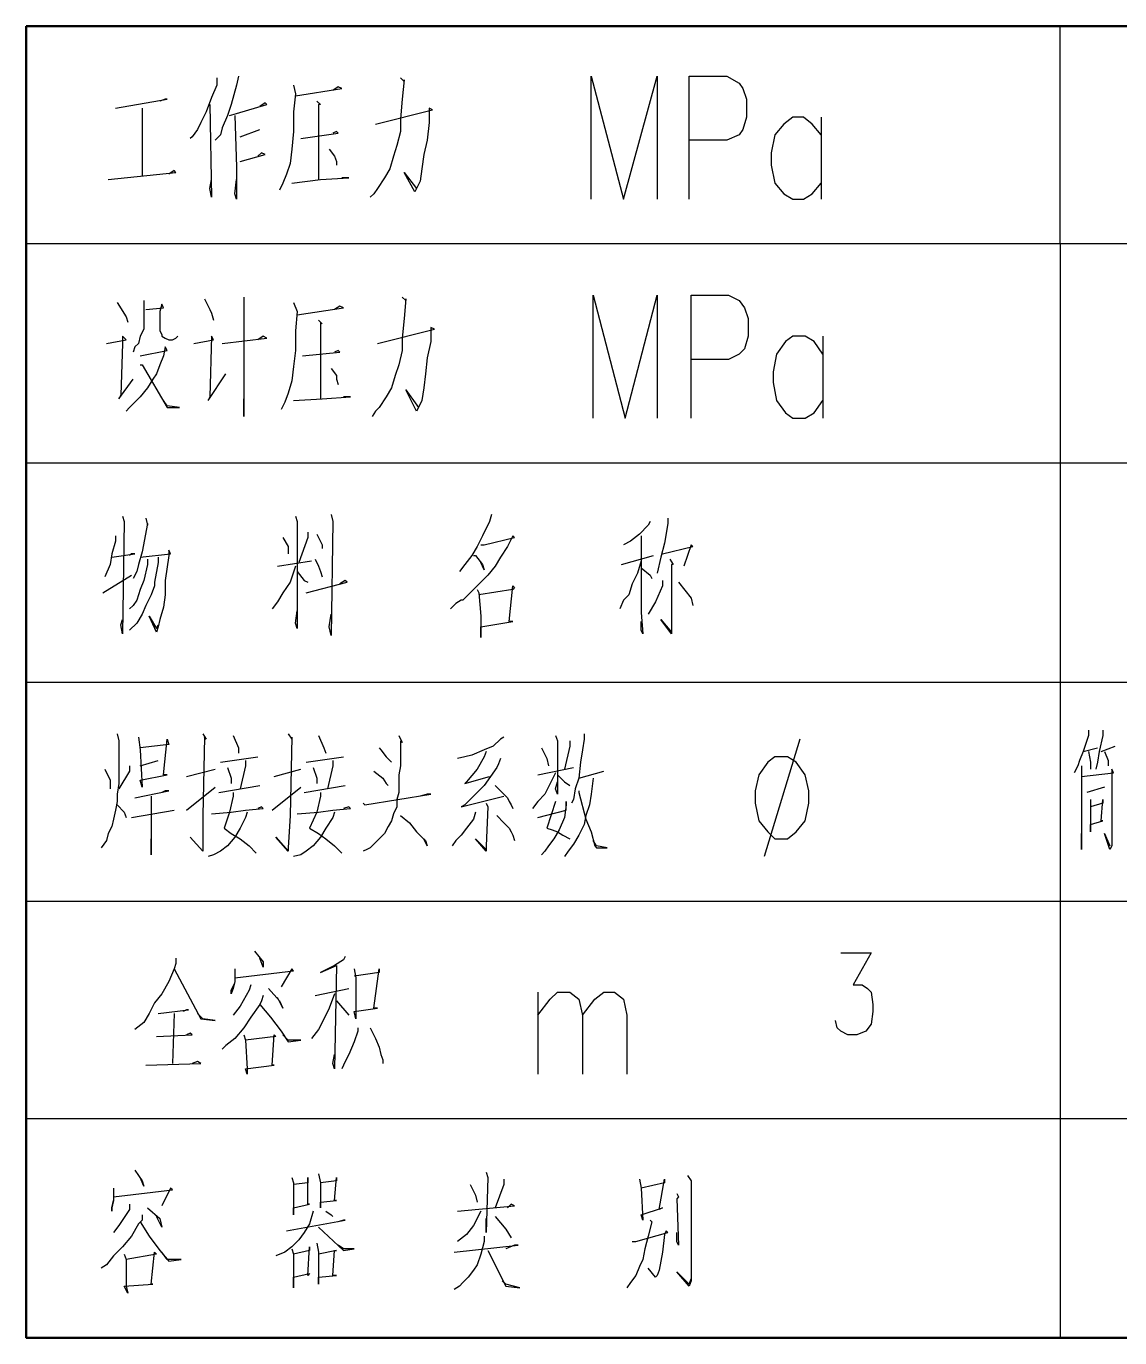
# Model space of a CAD drawing. Header units: millimetres. Extents: x -892 to 4698, y -3687 to 4524.
# Drawn here: x 3218.7 to 3618.5, y 2330.8 to 2810.4 of the extents above; entities that cross this region are included whole.
import ezdxf

# ---------------------------------------------------------------- set-up
doc = ezdxf.new("R2010")
doc.units = ezdxf.units.MM
doc.layers.add('1', color=7, linetype='Continuous')

msp = doc.modelspace()

# ---------------------------------------------------------------- linework, layer by layer
at = {"layer": '1', "color": 0, "lineweight": 50}
for points in [[(3218.67, 2810.43), (4419.11, 2810.43)], [(3218.67, 2410.94), (3218.67, 2490.44), (3218.67, 2570.6), (3218.67, 2650.76), (3218.67, 2730.92), (3218.67, 2810.43)], [(4419.11, 2330.78), (3218.67, 2330.78), (3218.67, 2410.94)]]:
    msp.add_lwpolyline(points, dxfattribs=at)
at = {"layer": '1', "color": 0, "lineweight": 25}
for points in [[(3596.66, 2730.92), (3596.66, 2810.43)], [(3296.22, 2792.18), (3295.57, 2788.92), (3293.62, 2781.75), (3292.31, 2777.84), (3290.36, 2773.28), (3289.71, 2770.67), (3287.75, 2768.72)], [(3425.26, 2747.21), (3425.26, 2792.18), (3436.99, 2747.21), (3449.37, 2792.18), (3449.37, 2747.21)], [(3461.1, 2747.21), (3461.1, 2792.18), (3474.79, 2792.18), (3479.35, 2789.57), (3480.66, 2787.62), (3481.96, 2783.71), (3481.96, 2777.19), (3480.66, 2772.63), (3479.35, 2770.67), (3474.79, 2768.72), (3461.1, 2768.72)], [(3288.4, 2791.53), (3288.4, 2788.92), (3286.45, 2784.36), (3284.49, 2779.15), (3282.54, 2775.24), (3281.23, 2772.63), (3279.28, 2770.02), (3278.63, 2769.37)], [(3316.43, 2788.92), (3317.08, 2785.66), (3316.43, 2779.15), (3316.43, 2771.98), (3315.77, 2765.46), (3315.12, 2760.25), (3313.82, 2756.34), (3312.52, 2753.08), (3311.21, 2750.47)], [(3317.08, 2785.01), (3334.02, 2787.62), (3332.72, 2788.27), (3330.76, 2786.97)], [(3355.53, 2791.53), (3356.83, 2790.23), (3356.83, 2790.88), (3356.18, 2783.71), (3355.53, 2776.54), (3355.53, 2771.98), (3354.23, 2766.76), (3352.92, 2762.85), (3351.62, 2758.29), (3349.66, 2755.03), (3347.06, 2751.12), (3345.75, 2749.17), (3344.45, 2747.87)], [(3251.26, 2780.45), (3270.16, 2783.71), (3269.5, 2783.71), (3267.55, 2783.06)], [(3292.97, 2777.84), (3295.57, 2778.5), (3306.65, 2781.75), (3306, 2782.41), (3304.04, 2781.1)], [(3324.9, 2783.06), (3326.2, 2781.75), (3325.55, 2781.75), (3325.55, 2754.38)], [(3261.03, 2780.45), (3261.03, 2777.84), (3261.03, 2755.69)], [(3285.8, 2781.75), (3286.45, 2747.87), (3285.8, 2751.12), (3286.45, 2754.38)], [(3294.92, 2777.84), (3295.57, 2758.94), (3295.57, 2751.78), (3295.57, 2747.21), (3294.92, 2749.17), (3295.57, 2754.38)], [(3346.4, 2774.58), (3367.26, 2779.8), (3365.96, 2780.45), (3365.96, 2775.24), (3365.3, 2768.72), (3364, 2763.51), (3363.35, 2758.29), (3362.7, 2753.73), (3361.39, 2751.12), (3360.74, 2749.82), (3356.83, 2756.99), (3361.39, 2751.12)], [(3509.33, 2770.67), (3506.07, 2774.58), (3502.81, 2777.19), (3498.9, 2777.19), (3495.64, 2774.58), (3492.39, 2770.67), (3491.08, 2764.16), (3491.08, 2759.6), (3492.39, 2753.08), (3495.64, 2749.17), (3498.9, 2747.21), (3502.81, 2747.21), (3506.07, 2749.17), (3509.33, 2753.08)], [(3509.33, 2777.19), (3509.33, 2747.21)], [(3296.88, 2770.02), (3304.04, 2772.63)], [(3319.03, 2769.37), (3332.72, 2771.33), (3332.07, 2771.98), (3330.76, 2771.33)], [(3296.88, 2760.9), (3306, 2763.51), (3304.7, 2764.16), (3303.39, 2762.85)], [(3329.46, 2765.46), (3331.42, 2762.85), (3332.07, 2760.9), (3332.07, 2759.6)], [(3248.65, 2754.38), (3273.41, 2756.99), (3272.76, 2757.64), (3270.81, 2756.34)], [(3315.77, 2753.08), (3326.2, 2754.38), (3336.63, 2755.03), (3335.98, 2755.03), (3334.02, 2755.03)], [(3218.67, 2730.92), (4419.11, 2730.92)], [(3596.66, 2730.92), (3596.66, 2650.76), (3596.66, 2570.6), (3596.66, 2490.44), (3596.66, 2410.94), (3596.66, 2330.78)], [(3261.68, 2710.07), (3261.68, 2706.81), (3261.68, 2702.9), (3261.68, 2699.64), (3260.38, 2697.03), (3259.73, 2694.43), (3258.43, 2693.12), (3257.77, 2691.17)], [(3283.84, 2710.72), (3285.8, 2706.81), (3286.45, 2705.5), (3287.1, 2702.9)], [(3298.18, 2711.37), (3298.18, 2709.41), (3298.18, 2667.71), (3298.18, 2670.31), (3298.18, 2674.22)], [(3356.18, 2711.37), (3357.48, 2710.07), (3357.48, 2710.72), (3356.83, 2703.55), (3356.18, 2696.38), (3356.18, 2691.82), (3354.88, 2686.61), (3353.57, 2682.69), (3352.27, 2678.13), (3350.31, 2674.87), (3347.71, 2670.96), (3346.4, 2669.66), (3345.1, 2667.71)], [(3425.91, 2667.05), (3425.91, 2712.02), (3437.64, 2667.05), (3449.37, 2712.02), (3449.37, 2667.05)], [(3461.76, 2667.05), (3461.76, 2712.02), (3475.44, 2712.02), (3479.35, 2710.07), (3481.31, 2707.46), (3482.61, 2703.55), (3482.61, 2697.03), (3481.31, 2692.47), (3479.35, 2690.52), (3475.44, 2688.56), (3461.76, 2688.56)], [(3251.91, 2709.41), (3255.17, 2704.2), (3255.82, 2702.25)], [(3262.34, 2706.81), (3268.85, 2707.46), (3268.2, 2708.76), (3267.55, 2706.16), (3267.55, 2703.55), (3267.55, 2701.59), (3267.55, 2698.99), (3268.2, 2697.68), (3268.2, 2697.03), (3269.5, 2696.38), (3270.81, 2695.73), (3272.11, 2695.73), (3273.41, 2696.38), (3274.07, 2697.03)], [(3316.43, 2709.41), (3317.73, 2706.16), (3317.08, 2698.99), (3317.08, 2691.82), (3316.43, 2685.95), (3315.77, 2680.74), (3314.47, 2676.18), (3313.17, 2672.92), (3311.86, 2670.31)], [(3317.73, 2704.85), (3334.67, 2707.46), (3333.37, 2708.11), (3331.42, 2706.81)], [(3325.55, 2702.9), (3326.85, 2701.59), (3326.2, 2702.25), (3326.2, 2674.22)], [(3248, 2694.43), (3255.17, 2695.73), (3253.86, 2697.03), (3253.86, 2694.43), (3253.21, 2675.53), (3252.56, 2674.22), (3257.77, 2681.39)], [(3279.93, 2694.43), (3287.1, 2695.73), (3286.45, 2697.03), (3285.8, 2674.87), (3285.14, 2673.57), (3291.66, 2683.35)], [(3290.36, 2694.43), (3306.65, 2696.38), (3305.35, 2697.03), (3303.39, 2695.73)], [(3347.06, 2694.43), (3367.91, 2699.64), (3366.61, 2700.29), (3366.61, 2695.08), (3365.3, 2689.21), (3364.65, 2683.35), (3364, 2678.13), (3363.35, 2673.57), (3362.05, 2670.96), (3361.39, 2669.66), (3357.48, 2677.48), (3362.05, 2670.96)], [(3509.98, 2690.52), (3506.72, 2695.08), (3503.46, 2697.03), (3498.9, 2697.03), (3496.3, 2695.08), (3493.04, 2690.52), (3491.73, 2684), (3491.73, 2680.09), (3493.04, 2673.57), (3496.3, 2669.01), (3498.9, 2667.05), (3503.46, 2667.05), (3506.72, 2669.01), (3509.98, 2673.57)], [(3509.98, 2697.03), (3509.98, 2667.05)], [(3260.38, 2689.86), (3270.16, 2691.82), (3269.5, 2693.12), (3268.85, 2689.86), (3267.55, 2686.61), (3266.25, 2683.35), (3264.94, 2681.39), (3262.99, 2678.13), (3260.38, 2674.87), (3258.43, 2672.92), (3256.47, 2670.96), (3255.17, 2669.66)], [(3319.68, 2689.86), (3333.37, 2691.17), (3332.72, 2691.82), (3331.42, 2691.17)], [(3260.38, 2686.61), (3261.03, 2686.61), (3270.16, 2670.96), (3274.72, 2670.96), (3270.16, 2671.62), (3268.85, 2673.57)], [(3330.11, 2685.3), (3332.07, 2682.69), (3332.07, 2681.39), (3332.72, 2679.44)], [(3316.43, 2673.57), (3326.85, 2674.22), (3337.28, 2674.87), (3336.63, 2674.87), (3334.67, 2674.87)], [(3218.67, 2650.76), (4419.11, 2650.76)], [(3253.86, 2631.21), (3254.51, 2629.26), (3253.86, 2588.2), (3253.21, 2591.46), (3253.86, 2593.41)], [(3262.34, 2630.56), (3262.99, 2627.95), (3262.99, 2628.6), (3261.03, 2618.18), (3259.73, 2613.61), (3259.08, 2611.01), (3257.77, 2608.4)], [(3317.08, 2631.21), (3317.73, 2629.26), (3317.73, 2590.15), (3317.08, 2592.11), (3317.73, 2596.67)], [(3330.11, 2631.86), (3330.76, 2629.26), (3330.11, 2587.55), (3329.46, 2590.8), (3330.11, 2595.37)], [(3388.77, 2631.86), (3388.11, 2629.26), (3385.51, 2624.04), (3383.55, 2620.13), (3381.6, 2616.87), (3378.99, 2613.61), (3377.03, 2611.01)], [(3446.77, 2629.26), (3446.12, 2627.95), (3442.86, 2624.69), (3439.6, 2622.09), (3436.99, 2620.78)], [(3453.28, 2630.56), (3453.28, 2628.6), (3451.98, 2621.43), (3450.68, 2616.22), (3449.37, 2610.36)], [(3251.26, 2624.04), (3251.26, 2622.09), (3249.95, 2617.52), (3249.3, 2613.61), (3247.35, 2609.05)], [(3321.64, 2625.35), (3321.64, 2623.39), (3318.38, 2614.27)], [(3324.9, 2624.69), (3326.85, 2620.78), (3326.85, 2619.48)], [(3384.86, 2620.78), (3386.16, 2620.78), (3397.24, 2623.39), (3396.59, 2624.04), (3394.63, 2620.13), (3392.02, 2616.22), (3390.07, 2612.96), (3387.46, 2609.7), (3384.86, 2607.1), (3381.6, 2603.84), (3378.34, 2600.58), (3377.69, 2600.58), (3375.73, 2599.28), (3373.78, 2597.32)], [(3443.51, 2624.04), (3443.51, 2596.02), (3444.16, 2588.2), (3443.51, 2589.5), (3443.51, 2592.76)], [(3312.52, 2623.39), (3314.47, 2620.13), (3314.47, 2618.83), (3314.47, 2617.52)], [(3451.33, 2617.52), (3462.41, 2620.13), (3461.76, 2620.78), (3459.15, 2612.96)], [(3249.95, 2616.22), (3258.43, 2617.52), (3257.12, 2617.52), (3256.47, 2616.87)], [(3266.9, 2616.22), (3266.9, 2614.27), (3265.59, 2607.1), (3265.59, 2605.79), (3264.29, 2602.54), (3262.34, 2598.63), (3261.03, 2595.37), (3259.08, 2592.11), (3256.47, 2589.5)], [(3262.99, 2615.57), (3262.99, 2613.61), (3261.68, 2607.75), (3260.38, 2604.49), (3259.08, 2600.58), (3257.77, 2598.63), (3256.47, 2597.32)], [(3260.38, 2616.22), (3271.46, 2617.52), (3270.81, 2618.83), (3270.81, 2616.87), (3269.5, 2607.75), (3269.5, 2602.54), (3268.85, 2597.97), (3267.55, 2593.41), (3266.9, 2590.8), (3266.25, 2588.85), (3263.64, 2594.72), (3266.25, 2590.15), (3266.9, 2591.46)], [(3310.56, 2612.96), (3322.94, 2614.92)], [(3324.25, 2615.57), (3325.55, 2612.96), (3326.2, 2611.01), (3326.85, 2609.05)], [(3382.25, 2616.87), (3382.9, 2616.87), (3385.51, 2613.61), (3386.16, 2611.66), (3384.86, 2614.27)], [(3443.51, 2614.92), (3442.2, 2610.36), (3440.25, 2606.45), (3438.95, 2602.54), (3436.99, 2600.58), (3435.69, 2597.32)], [(3436.34, 2613.61), (3448.07, 2616.87)], [(3453.94, 2615.57), (3455.24, 2613.61), (3454.59, 2613.61), (3454.59, 2595.37), (3454.59, 2590.8), (3454.59, 2588.2), (3450.68, 2593.41), (3454.59, 2588.85)], [(3246.69, 2603.19), (3257.12, 2609.7)], [(3317.08, 2612.96), (3315.12, 2607.1), (3312.52, 2603.19), (3310.56, 2599.93), (3308.61, 2597.32)], [(3317.73, 2611.01), (3320.34, 2607.75), (3321.64, 2607.1)], [(3443.51, 2612.31), (3446.77, 2609.7), (3447.42, 2608.4)], [(3320.99, 2603.19), (3335.98, 2607.1), (3335.33, 2607.75), (3333.37, 2606.45)], [(3383.55, 2604.49), (3384.2, 2603.19), (3384.86, 2594.72), (3384.86, 2593.41), (3384.86, 2586.89), (3384.86, 2589.5), (3384.86, 2590.8), (3396.59, 2592.76), (3395.28, 2592.76), (3396.59, 2605.79), (3397.24, 2605.14), (3396.59, 2604.49), (3384.2, 2602.54)], [(3451.33, 2607.75), (3451.33, 2605.79), (3448.72, 2599.93), (3446.12, 2595.37)], [(3457.19, 2607.1), (3461.76, 2601.23), (3462.41, 2598.63)], [(3218.67, 2570.6), (4419.11, 2570.6)], [(3607.09, 2553.01), (3607.09, 2551.05), (3605.13, 2545.19), (3603.83, 2541.93), (3603.18, 2539.97), (3601.87, 2537.37)], [(3612.3, 2553.01), (3612.3, 2551.05), (3611, 2545.19), (3610.34, 2541.28), (3609.69, 2538.67)], [(3251.91, 2551.7), (3252.56, 2549.1), (3252.56, 2548.44), (3252.56, 2538.02), (3252.56, 2533.46), (3251.91, 2529.55), (3251.91, 2526.94), (3251.26, 2523.68), (3250.6, 2520.42), (3249.95, 2517.81), (3248.65, 2515.21), (3248, 2512.6), (3246.04, 2509.99)], [(3259.73, 2550.4), (3260.38, 2545.84), (3261.03, 2532.15), (3260.38, 2534.76), (3270.16, 2536.71), (3268.85, 2536.71), (3270.16, 2549.75), (3270.81, 2547.79), (3260.38, 2546.49)], [(3283.19, 2551.7), (3284.49, 2549.75), (3283.84, 2550.4), (3283.19, 2521.72), (3283.19, 2509.99), (3283.19, 2509.34), (3283.19, 2508.69), (3278.63, 2513.9), (3283.19, 2508.69)], [(3294.27, 2551.05), (3296.22, 2546.49), (3296.22, 2544.53)], [(3314.47, 2551.7), (3315.77, 2549.75), (3315.77, 2550.4), (3315.12, 2521.72), (3314.47, 2509.99), (3314.47, 2509.34), (3314.47, 2508.69), (3309.91, 2513.9), (3314.47, 2508.69)], [(3325.55, 2551.05), (3327.51, 2546.49), (3328.16, 2544.53)], [(3354.88, 2551.05), (3356.18, 2548.44), (3355.53, 2549.1), (3355.53, 2543.88), (3355.53, 2539.97), (3354.88, 2536.71), (3354.88, 2532.8), (3354.88, 2530.2), (3354.23, 2527.59), (3354.23, 2524.98), (3352.92, 2522.38), (3352.27, 2519.77), (3350.97, 2517.81), (3349.66, 2515.21), (3348.36, 2513.9), (3346.4, 2511.95), (3344.45, 2509.99), (3343.15, 2509.34), (3341.84, 2508.69)], [(3393.33, 2550.4), (3392.02, 2549.75), (3389.42, 2547.14), (3386.16, 2545.84), (3381.6, 2543.88), (3378.99, 2543.23), (3376.38, 2542.58)], [(3412.23, 2551.05), (3412.88, 2549.1), (3412.88, 2529.55), (3412.23, 2531.5), (3412.88, 2534.11)], [(3417.44, 2549.1), (3417.44, 2547.14), (3415.49, 2538.67)], [(3422.65, 2551.7), (3422.65, 2549.75), (3422, 2545.84), (3421.35, 2541.28), (3420.7, 2535.41), (3419.4, 2531.5), (3418.74, 2527.59), (3418.09, 2526.29)], [(3501.51, 2549.75), (3488.48, 2506.74)], [(3611.65, 2545.19), (3616.86, 2547.14)], [(3289.71, 2541.28), (3303.39, 2543.23)], [(3320.99, 2541.28), (3334.67, 2543.23)], [(3347.71, 2546.49), (3348.36, 2545.84), (3350.31, 2543.23), (3352.27, 2541.28)], [(3392.02, 2542.58), (3391.37, 2540.62), (3390.72, 2539.32), (3386.16, 2532.8), (3382.9, 2529.55), (3378.99, 2525.63), (3377.69, 2524.98), (3393.33, 2528.89)], [(3386.81, 2545.19), (3386.16, 2543.23), (3383.55, 2538.67), (3379.64, 2534.11), (3378.99, 2533.46), (3388.11, 2536.06)], [(3407.01, 2546.49), (3408.97, 2542.58), (3409.62, 2539.97)], [(3492.39, 2543.23), (3489.78, 2541.28), (3486.52, 2536.71), (3485.22, 2530.85), (3485.22, 2526.29), (3486.52, 2519.77), (3489.78, 2515.86), (3492.39, 2513.25), (3496.95, 2513.25), (3500.21, 2515.86), (3503.46, 2519.77), (3504.77, 2526.29), (3504.77, 2530.85), (3503.46, 2536.71), (3500.21, 2541.28), (3496.95, 2543.23), (3492.39, 2543.23)], [(3605.13, 2545.19), (3610.34, 2546.49)], [(3607.09, 2545.19), (3607.74, 2541.28), (3607.74, 2538.67)], [(3612.95, 2545.19), (3614.25, 2541.93), (3614.25, 2539.97)], [(3247.35, 2538.67), (3249.3, 2534.76), (3249.3, 2533.46), (3249.3, 2531.5)], [(3256.47, 2539.97), (3256.47, 2538.02), (3252.56, 2531.5)], [(3260.38, 2539.97), (3266.9, 2541.93)], [(3277.32, 2536.06), (3287.75, 2538.67)], [(3292.31, 2539.32), (3293.62, 2535.41), (3293.62, 2533.46)], [(3298.83, 2541.93), (3298.83, 2539.97), (3296.88, 2531.5)], [(3309.26, 2536.06), (3319.03, 2538.67)], [(3323.6, 2539.32), (3324.9, 2535.41), (3324.9, 2533.46)], [(3330.76, 2541.93), (3330.76, 2539.97), (3328.81, 2531.5)], [(3345.75, 2538.02), (3349.01, 2535.41), (3350.31, 2533.46), (3350.97, 2532.8)], [(3412.23, 2537.37), (3410.27, 2533.46), (3408.32, 2529.55), (3405.71, 2526.94), (3403.75, 2524.33)], [(3405.71, 2536.71), (3418.74, 2539.32)], [(3420.7, 2535.41), (3429.82, 2538.02)], [(3604.48, 2539.97), (3604.48, 2536.06), (3604.48, 2522.38), (3604.48, 2509.34), (3604.48, 2511.95), (3604.48, 2515.21)], [(3604.48, 2536.06), (3616.21, 2537.37), (3615.56, 2538.67), (3615.56, 2535.41), (3615.56, 2515.86), (3615.56, 2511.95), (3615.56, 2510.65), (3614.91, 2509.34), (3612.95, 2515.21), (3614.91, 2510.65)], [(3289.06, 2530.2), (3304.04, 2532.8)], [(3320.34, 2530.2), (3335.33, 2532.8)], [(3390.07, 2532.8), (3393.33, 2529.55), (3394.63, 2528.24), (3395.28, 2526.94), (3395.93, 2525.63), (3396.59, 2524.33)], [(3412.88, 2536.71), (3415.49, 2534.11), (3417.44, 2532.8)], [(3425.91, 2535.41), (3425.26, 2529.55), (3424.61, 2525.63), (3423.31, 2521.72), (3422.65, 2518.47), (3420.7, 2514.56), (3418.74, 2511.3), (3416.79, 2508.69), (3415.49, 2506.74)], [(3258.43, 2528.24), (3270.81, 2530.85), (3269.5, 2530.85), (3268.2, 2530.2)], [(3264.29, 2528.89), (3264.29, 2507.39), (3264.29, 2510.65), (3264.29, 2513.25)], [(3277.32, 2523.68), (3287.75, 2532.15)], [(3294.27, 2530.2), (3294.27, 2528.89), (3292.97, 2523.03), (3291.01, 2517.16), (3293.62, 2515.21), (3296.88, 2513.25), (3300.13, 2510.65), (3302.74, 2508.04)], [(3308.61, 2523.68), (3319.03, 2532.15)], [(3326.2, 2530.2), (3326.2, 2528.89), (3324.9, 2523.03), (3322.29, 2517.16), (3325.55, 2515.21), (3328.16, 2513.25), (3331.42, 2510.65), (3334.02, 2508.04)], [(3341.84, 2526.29), (3342.49, 2525.63), (3366.61, 2529.55), (3365.3, 2529.55), (3362.7, 2528.89)], [(3420.7, 2530.85), (3420.7, 2530.2), (3423.31, 2520.42), (3425.26, 2515.86), (3426.56, 2510.65), (3427.22, 2509.99), (3431.13, 2509.99), (3427.22, 2510.65), (3425.91, 2512.6)], [(3612.95, 2532.15), (3606.43, 2530.2)], [(3251.91, 2525.63), (3254.51, 2523.03), (3255.17, 2521.07)], [(3257.12, 2521.07), (3272.76, 2523.68)], [(3299.48, 2523.03), (3298.83, 2521.07), (3296.88, 2517.16), (3294.92, 2513.9), (3292.31, 2510.65), (3289.71, 2508.69), (3287.1, 2507.39), (3285.14, 2506.74)], [(3286.45, 2522.38), (3293.62, 2523.03), (3298.83, 2523.68), (3305.35, 2524.33), (3304.7, 2524.98), (3303.39, 2524.33)], [(3331.42, 2523.03), (3330.76, 2521.07), (3328.16, 2517.16), (3326.2, 2513.9), (3323.6, 2510.65), (3320.99, 2508.69), (3319.03, 2507.39), (3316.43, 2506.74)], [(3317.73, 2522.38), (3325.55, 2523.03), (3330.76, 2523.68), (3337.28, 2524.33), (3336.63, 2524.98), (3334.67, 2524.33)], [(3382.9, 2523.03), (3382.25, 2520.42), (3379.64, 2517.16), (3377.69, 2514.56), (3375.73, 2512.6), (3374.43, 2510.65)], [(3386.81, 2526.29), (3387.46, 2524.98), (3386.81, 2510.65), (3386.81, 2508.69), (3382.9, 2513.25), (3386.81, 2509.34)], [(3405.71, 2521.07), (3416.14, 2523.68), (3416.14, 2526.94), (3416.14, 2525.63), (3415.49, 2521.07), (3413.53, 2516.51), (3411.57, 2513.25), (3409.62, 2510.65), (3408.32, 2508.69), (3407.01, 2507.39)], [(3412.23, 2526.94), (3408.97, 2517.16), (3410.92, 2516.51), (3412.88, 2515.86), (3414.83, 2514.56), (3417.44, 2513.25)], [(3607.74, 2527.59), (3607.74, 2524.98), (3607.74, 2515.86), (3607.74, 2518.47), (3612.3, 2519.77), (3611.65, 2519.77), (3612.3, 2527.59), (3612.3, 2526.29), (3607.74, 2524.98)], [(3355.53, 2521.72), (3358.79, 2519.12), (3361.39, 2515.86), (3363.35, 2513.9), (3364.65, 2512.6), (3365.3, 2510.65), (3364, 2513.25)], [(3390.72, 2521.72), (3393.33, 2519.12), (3395.28, 2517.16), (3395.93, 2515.86), (3396.59, 2514.56), (3397.24, 2512.6)], [(3218.67, 2490.44), (4419.11, 2490.44)], [(3302.09, 2472.2), (3305.35, 2468.29), (3305.35, 2466.33), (3304.04, 2469.59)], [(3335.33, 2470.24), (3334.67, 2468.94), (3331.42, 2466.98), (3327.51, 2465.03), (3326.2, 2464.37), (3332.07, 2466.98), (3331.42, 2429.18), (3330.76, 2431.14), (3331.42, 2434.4)], [(3516.5, 2471.54), (3527.58, 2471.54), (3521.06, 2459.81), (3524.32, 2459.81), (3526.27, 2458.51), (3527.58, 2457.21), (3528.23, 2452.64), (3528.23, 2450.04), (3527.58, 2445.48), (3525.62, 2442.87), (3522.36, 2441.57), (3519.11, 2441.57), (3516.5, 2442.87), (3515.2, 2444.17), (3514.54, 2446.78)], [(3273.41, 2469.59), (3273.41, 2467.63), (3272.76, 2465.68), (3270.81, 2461.12), (3268.2, 2456.55), (3265.59, 2453.3), (3263.64, 2449.39), (3261.68, 2446.13), (3258.43, 2443.52)], [(3272.76, 2465.68), (3282.54, 2447.43), (3287.75, 2446.78), (3283.19, 2447.43), (3281.23, 2449.39)], [(3294.92, 2465.68), (3294.92, 2463.07), (3294.92, 2461.12), (3294.27, 2458.51), (3293.62, 2456.55), (3293.62, 2457.86), (3294.92, 2460.46)], [(3294.92, 2462.42), (3316.43, 2465.03), (3315.77, 2465.68), (3311.86, 2459.16)], [(3338.58, 2465.68), (3339.24, 2462.42), (3339.24, 2453.95), (3339.24, 2447.43), (3338.58, 2450.04), (3347.06, 2451.34), (3345.75, 2451.34), (3347.71, 2465.68), (3347.71, 2464.37), (3338.58, 2463.07)], [(3305.35, 2455.9), (3304.7, 2453.95), (3304.04, 2452.64), (3300.79, 2448.08), (3298.18, 2444.17), (3294.92, 2440.26), (3291.66, 2437.66), (3290.36, 2436.35)], [(3300.79, 2459.81), (3300.13, 2457.86), (3296.88, 2451.99), (3294.27, 2448.73)], [(3307.3, 2458.51), (3311.21, 2453.95), (3312.52, 2451.34), (3310.56, 2455.25)], [(3331.42, 2456.55), (3329.46, 2451.34), (3326.85, 2446.13), (3325.55, 2443.52), (3322.94, 2440.26)], [(3324.25, 2455.9), (3336.63, 2458.51)], [(3405.71, 2457.21), (3405.71, 2427.23)], [(3405.71, 2448.73), (3410.27, 2454.6), (3412.88, 2457.21), (3417.44, 2457.21), (3420.7, 2454.6), (3422, 2448.73), (3422, 2427.23)], [(3422, 2448.73), (3426.56, 2454.6), (3429.82, 2457.21), (3433.73, 2457.21), (3436.99, 2454.6), (3438.29, 2448.73), (3438.29, 2427.23)], [(3304.04, 2452.64), (3307.95, 2448.08), (3311.86, 2442.87), (3314.47, 2438.96), (3319.03, 2439.61), (3314.47, 2439.61), (3312.52, 2441.57)], [(3332.07, 2453.95), (3336.63, 2448.73)], [(3266.9, 2449.39), (3277.98, 2450.69), (3277.32, 2450.69), (3276.02, 2450.04)], [(3272.76, 2449.39), (3272.11, 2431.14)], [(3266.25, 2440.91), (3279.28, 2441.57), (3278.63, 2442.22), (3277.32, 2441.57)], [(3298.18, 2441.57), (3298.83, 2439.61), (3299.48, 2429.18), (3299.48, 2427.23), (3298.83, 2429.18), (3309.26, 2430.49), (3308.61, 2430.49), (3309.26, 2441.57), (3309.91, 2440.91), (3298.83, 2439.61)], [(3339.89, 2444.17), (3339.89, 2442.87), (3338.58, 2438.96), (3336.63, 2434.4), (3335.33, 2431.79), (3334.02, 2429.18)], [(3344.45, 2444.17), (3346.4, 2440.26), (3347.71, 2437), (3348.36, 2434.4), (3349.01, 2432.44), (3349.01, 2431.14)], [(3262.34, 2430.49), (3282.54, 2431.14), (3281.23, 2431.79), (3279.28, 2431.14)], [(3218.67, 2410.94), (4419.11, 2410.94)], [(3258.43, 2392.04), (3261.03, 2388.13), (3261.68, 2386.17), (3260.38, 2389.43)], [(3315.77, 2389.43), (3316.43, 2387.47), (3316.43, 2384.87), (3316.43, 2375.74), (3316.43, 2378.35), (3322.29, 2379.65), (3321.64, 2379.65), (3321.64, 2389.43), (3321.64, 2387.47), (3316.43, 2386.82)], [(3325.55, 2390.73), (3326.2, 2387.47), (3326.2, 2382.26), (3326.2, 2378.35), (3326.2, 2380.31), (3332.07, 2380.96), (3331.42, 2380.96), (3332.07, 2389.43), (3332.07, 2388.13), (3326.2, 2387.47)], [(3386.81, 2391.38), (3387.46, 2389.43), (3386.81, 2369.23), (3386.81, 2371.18), (3386.81, 2374.44)], [(3393.33, 2388.78), (3393.33, 2386.82), (3390.07, 2378.35)], [(3442.86, 2388.78), (3443.51, 2385.52), (3444.16, 2373.79), (3443.51, 2375.74), (3451.33, 2378.35), (3450.03, 2377.7), (3451.98, 2388.78), (3451.98, 2387.47), (3443.51, 2385.52)], [(3460.45, 2390.08), (3461.76, 2388.13), (3461.76, 2387.47), (3461.76, 2354.89), (3461.76, 2351.63), (3461.1, 2349.68), (3456.54, 2354.89), (3461.1, 2350.33), (3461.76, 2352.28)], [(3250.6, 2385.52), (3250.6, 2382.91), (3250.6, 2380.96), (3249.95, 2378.35), (3249.95, 2377.05), (3249.95, 2378.35), (3250.6, 2380.96)], [(3250.6, 2382.26), (3272.11, 2384.87), (3271.46, 2385.52), (3268.2, 2379)], [(3380.94, 2386.82), (3382.9, 2382.91), (3383.55, 2380.31)], [(3256.47, 2379.65), (3256.47, 2377.7), (3252.56, 2371.83), (3250.6, 2369.23)], [(3376.38, 2377.05), (3397.24, 2379), (3395.93, 2379.65), (3394.63, 2378.35)], [(3456.54, 2383.56), (3457.19, 2382.26), (3456.54, 2381.61), (3457.19, 2364.66), (3456.54, 2365.97), (3456.54, 2369.23)], [(3261.03, 2375.74), (3261.03, 2373.79), (3259.73, 2372.48), (3257.12, 2367.92), (3253.86, 2364.01), (3250.6, 2360.75), (3248, 2357.5), (3246.04, 2356.19)], [(3262.99, 2378.35), (3267.55, 2374.44), (3268.2, 2371.18), (3266.25, 2375.09)], [(3323.6, 2377.05), (3322.29, 2372.48), (3320.34, 2369.23), (3318.38, 2366.62), (3315.77, 2364.01), (3313.17, 2362.06), (3309.91, 2360.75)], [(3328.16, 2377.05), (3330.11, 2375.74), (3330.76, 2375.09)], [(3384.86, 2377.05), (3382.25, 2371.83), (3379.64, 2368.57), (3376.38, 2365.97)], [(3390.07, 2375.09), (3393.98, 2370.53), (3395.93, 2367.27)], [(3260.38, 2373.14), (3263.64, 2367.92), (3267.55, 2362.71), (3270.81, 2358.8), (3275.37, 2359.45), (3270.16, 2359.45), (3268.2, 2362.06)], [(3313.82, 2369.88), (3335.33, 2373.79), (3334.67, 2373.79), (3332.72, 2373.14)], [(3325.55, 2371.18), (3334.67, 2362.71), (3338.58, 2363.36), (3334.67, 2363.36), (3332.72, 2364.66)], [(3446.77, 2373.79), (3447.42, 2373.14), (3446.12, 2367.92), (3444.81, 2363.36), (3444.16, 2359.45), (3442.86, 2356.84), (3441.55, 2353.59), (3439.6, 2350.98), (3438.29, 2349.02)], [(3440.25, 2365.97), (3440.9, 2365.97), (3441.55, 2365.97), (3453.28, 2369.23), (3452.63, 2369.88), (3451.98, 2368.57), (3451.33, 2362.06), (3450.68, 2358.8), (3450.03, 2355.54), (3449.37, 2353.59), (3448.72, 2352.93), (3446.12, 2356.19)], [(3324.9, 2365.32), (3325.55, 2362.06), (3325.55, 2350.33), (3325.55, 2352.93), (3332.07, 2353.59), (3330.76, 2353.59), (3331.42, 2362.71), (3332.07, 2362.71), (3325.55, 2361.41)], [(3386.16, 2367.92), (3386.16, 2365.97), (3384.86, 2361.41), (3383.55, 2357.5), (3382.25, 2355.54), (3380.29, 2352.93), (3378.34, 2350.98), (3377.03, 2349.68), (3375.08, 2348.37)], [(3254.51, 2361.41), (3255.17, 2359.45), (3255.17, 2349.68), (3255.82, 2347.07), (3254.51, 2349.68), (3264.94, 2350.33), (3264.29, 2350.33), (3265.59, 2362.06), (3266.25, 2361.41), (3255.17, 2359.45)], [(3315.77, 2363.36), (3316.43, 2361.41), (3316.43, 2355.54), (3316.43, 2354.24), (3316.43, 2349.02), (3316.43, 2352.93), (3322.29, 2354.24), (3321.64, 2353.59), (3322.29, 2364.01), (3322.29, 2362.71), (3316.43, 2361.41)], [(3375.08, 2362.06), (3398.54, 2364.66), (3397.24, 2364.66), (3393.98, 2363.36)], [(3387.46, 2362.71), (3393.98, 2349.68), (3399.19, 2349.02), (3393.98, 2350.33), (3392.68, 2351.63)]]:
    msp.add_lwpolyline(points, dxfattribs=at)

doc.saveas('drawing.dxf')
